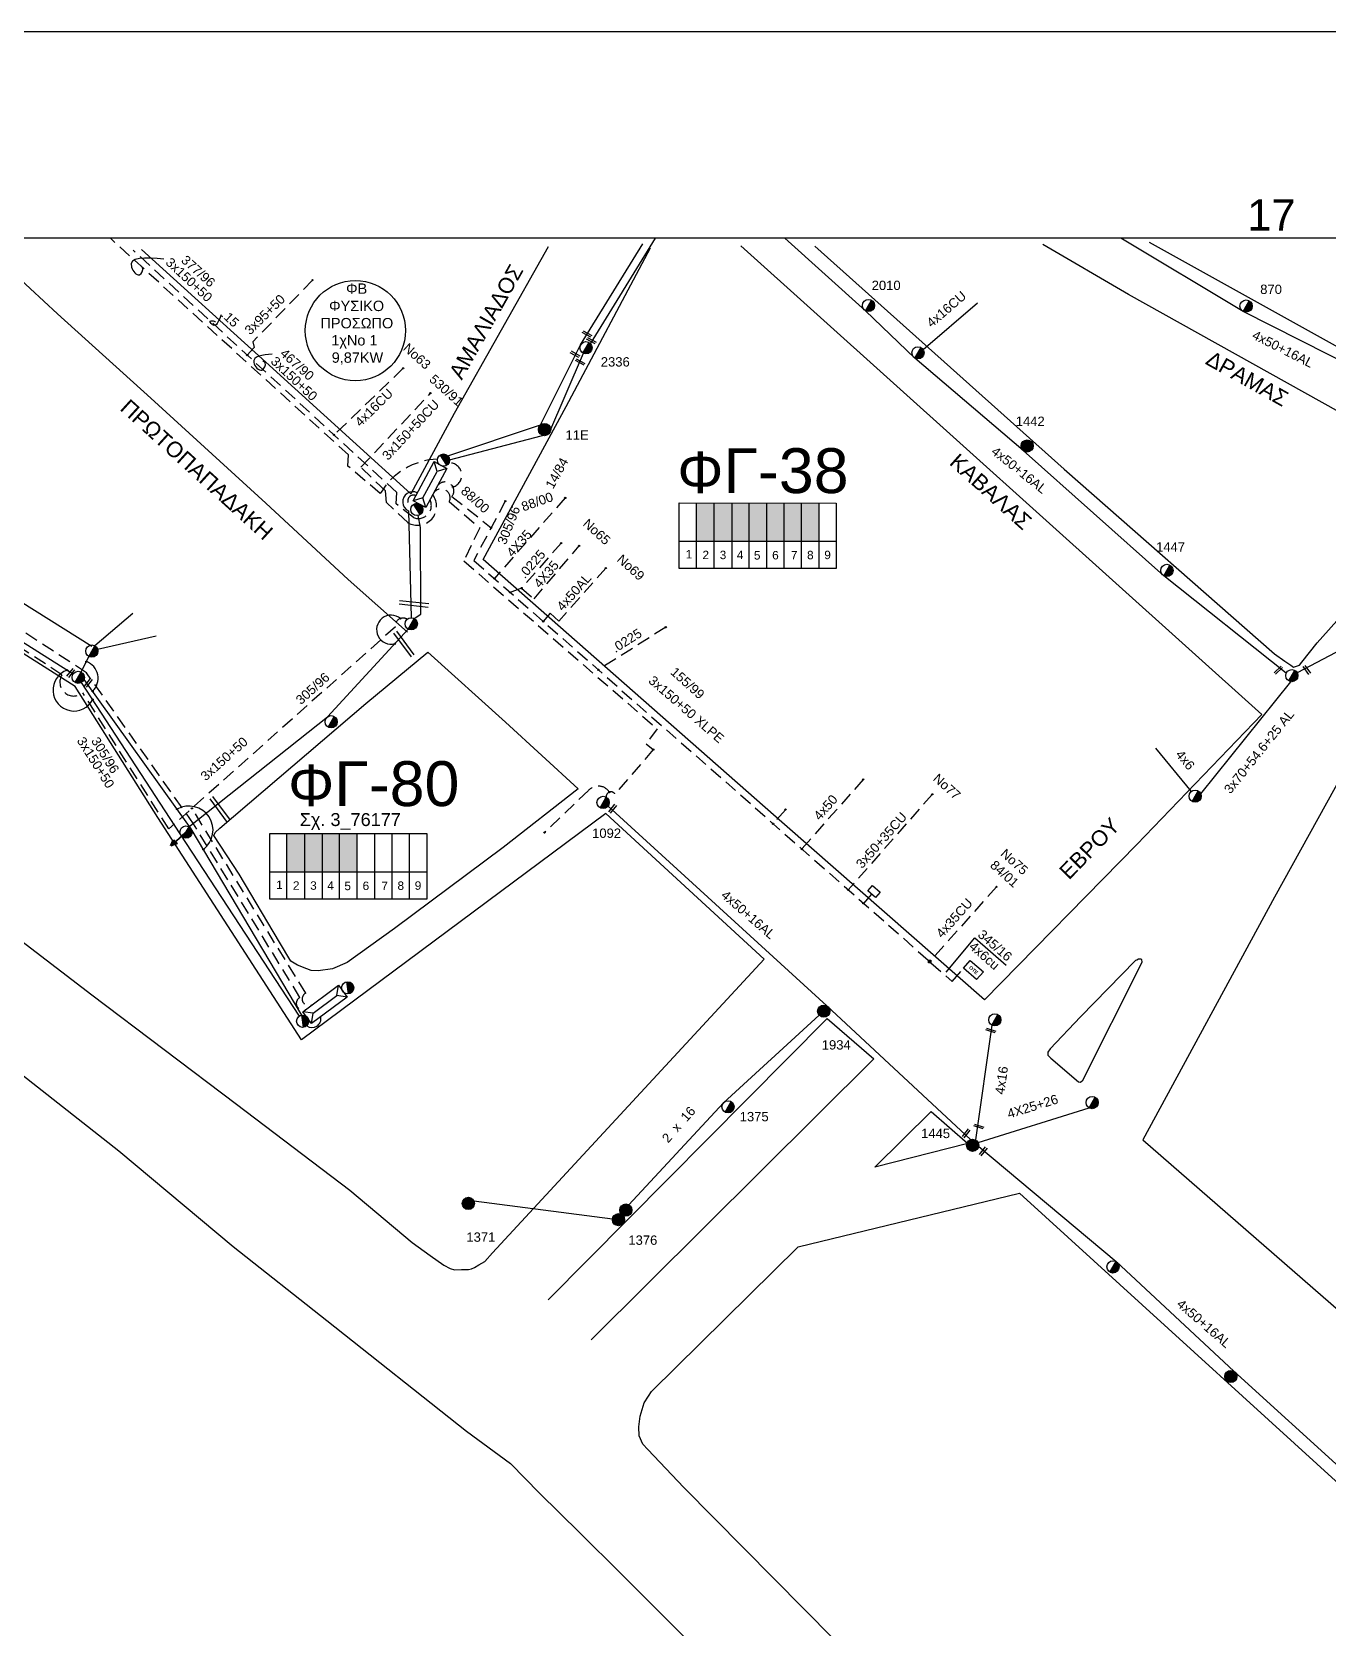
# Model space of a CAD drawing. Header units: millimetres. Extents: x 1421 to 10994, y 848 to 1896.
# Drawn here: x 8982.5 to 9232.8, y 1587.4 to 1895.5 of the extents above; entities that cross this region are included whole.
import ezdxf
from ezdxf.enums import TextEntityAlignment as Align

# ---------------------------------------------------------------- set-up
doc = ezdxf.new("R2010")
doc.units = ezdxf.units.MM
doc.linetypes.add('DASHED', pattern=[19.05, 12.7, -6.35])
for name, color, linetype, lineweight in [('.0225', 7, 'DASHED', 30), ('.15AL', 7, 'DASHED', 30), ('2x16', 7, 'Continuous', 30), ('3x150+50', 7, 'Continuous', 30), ('3x150+50 XLPE', 7, 'SYN_LINE', 30), ('3x70+54.6+25 AL', 7, 'SYN_LINE', 30), ('3x95+50AL', 7, 'Continuous', 30), ('4x16', 7, 'Continuous', 30), ('4x16CU', 7, 'Continuous', 30), ('4X25+26', 7, 'Continuous', 30), ('4X35', 7, 'DASHED', 30), ('4x35CU', 7, 'DASHED', 30), ('4x50', 7, 'Continuous', 30), ('4x50+16', 7, 'Continuous', 30), ('4x6', 7, 'SYN_LINE', 30), ('Pillar Υποσταθμού', 7, 'SYN_LINE', 30), ('Άγνωστα', 7, 'Continuous', 30), ('Υπόγεια καλώδια Παροχών ΧΤ   4x50AL', 7, 'DASHED', 30), ('Υπόγεια καλώδια Παροχών ΧΤ   4x6', 7, 'DASHED', 30)]:
    doc.layers.add(name, color=color, linetype=linetype, lineweight=lineweight)
for name, color, linetype in [('3x50+35CU', 7, 'Continuous'), ('Pillar', 7, 'Continuous'), ('Pillar OTE', 7, 'Continuous'), ('TEXT ΚΑΛΩΔΙΩΝ', 7, 'Continuous'), ('ΑΓΝΩΣΤΟ ΕΝΑΕΡΙΟ ΚΑΛΩΔΙΟ', 7, 'Continuous'), ('Επίτονοι', 7, 'Continuous'), ('Επιγραφές - Σχήματα', 7, 'Continuous'), ('Επιτοίχιο Κουτί', 7, 'Continuous'), ('Μηχανική τομή', 7, 'Continuous'), ('Στύλος Ξύλινος', 7, 'Continuous'), ('Στύλος Ξύλινος @ 1', 7, 'Continuous'), ('Στύλος ΦΜ', 7, 'Continuous'), ('Στύλος ΦΜ @ 1', 7, 'Continuous'), ('Συνδέσεις', 7, 'Continuous'), ('Τομή', 7, 'Continuous'), ('Υποσταθμός εναέριος 2 στύλων', 7, 'Continuous'), ('Υποσταθμός πόλεως', 7, 'Continuous'), ('Υπόβαθρο ΔΕΗ', 7, 'Continuous')]:
    doc.layers.add(name, color=color, linetype=linetype)
doc.styles.add('arial', font='arial.ttf', dxfattribs={"height": 3})
doc.styles.get("Standard").update_dxf_attribs({"font": 'arial.ttf', "height": 1.8})
doc.linetypes.add('SYN_LINE', pattern='A,0.5,-0.0001,["/\\/\\/\\/",Standard,S=0.1,R=0,X=0,Y=-0.05],-0.25', length=0.7501)
doc.dimstyles.new('ISO-25', dxfattribs={"dimtxt": 2.5, "dimasz": 2.5, "dimexe": 1.25, "dimexo": 0.625, "dimtad": 1, "dimtxsty": 'Standard', "dimcen": 2.5, "dimadec": 0, "dimazin": 0, "dimtfac": 1, "dimtmove": 0, "dimatfit": 3, "dimfxl": 1, "dimarcsym": 0})

# ---------------------------------------------------------------- blocks, each defined once
blk = doc.blocks.new('ΥΠΑΡΧΩΝ ΤΣΙΜΕΝΤΕΝΙΟΣ ΣΤΥΛΟΣ')
at = {"layer": 'Στύλος ΦΜ'}
blk.add_hatch(color=7, dxfattribs=at).paths.add_polyline_path([(-1.29, -2.28, 0.574793), (2.62, 0, 0.268822), (1.3, 2.27)])
at = {"layer": 'Στύλος ΦΜ', "color": 7}
blk.add_line((-1.29, -2.28), (1.3, 2.27), dxfattribs=at)
blk.add_circle((0, 0), 2.62, dxfattribs=at)
at = {"layer": 'Στύλος ΦΜ', "flags": 4}
for tag, p in [('ΤΥΠΟΣ', (-4.91, 3.03)), ('ΑΡΙΘΜΟΣ', (-4.68, 8.05))]:
    blk.add_attdef(tag, p, '', height=4, dxfattribs=at)
blk = doc.blocks.new('ΥΠΑΡΧΩΝ ΞΥΛΙΝΟΣ ΣΤΥΛΟΣ')
at = {"layer": 'Στύλος Ξύλινος'}
h = blk.add_hatch(color=7, dxfattribs=at)
h.paths.add_polyline_path([(-2.62, 0, 0.270008), (-1.29, -2.28), (1.3, 2.27, 0.576266)])
h.paths.add_polyline_path([(-1.29, -2.28, 0.574793), (2.62, 0, 0.268822), (1.3, 2.27)])
at = {"layer": 'Στύλος Ξύλινος', "color": 7}
blk.add_line((-1.29, -2.28), (1.3, 2.27), dxfattribs=at)
blk.add_circle((0, 0), 2.62, dxfattribs=at)
at = {"layer": 'Στύλος Ξύλινος', "color": 1, "flags": 4}
for tag, p in [('ΑΡΙΘΜΟΣ', (-4.91, 8.6)), ('ΤΥΠΟΣ', (-4.85, 3.39))]:
    blk.add_attdef(tag, p, '', height=4, dxfattribs=at)
blk = doc.blocks.new('ΥΠΟΣΤΑΘΜΟΣ ΕΝΑΕΡΙΟΣ ΕΠΙ 2 ΣΤΥΛΩΝ')
at = {"layer": 'Υποσταθμός εναέριος 2 στύλων', "linetype": 'Continuous'}
for points in [[(-11.97, -2.11, 0.574793), (-8.45, -0.07, 0.268822), (-9.64, 1.98)], [(9.68, -2.15, 0.574793), (13.19, -0.1, 0.268822), (12.01, 1.95)]]:
    blk.add_hatch(color=256, dxfattribs=at).paths.add_polyline_path(points)
for p, q in [((-11.97, -2.11), (-9.64, 1.98)), ((9.68, -2.15), (12.01, 1.95))]:
    blk.add_line(p, q, dxfattribs=at)
for centre in [(-10.81, -0.07), (10.84, -0.1)]:
    blk.add_circle(centre, 2.36, dxfattribs=at)
at = {"layer": 'Υποσταθμός πόλεως', "linetype": 'Continuous', "ltscale": 40}
blk.add_lwpolyline([(-8.57, 2.82), (8.57, 2.82), (8.57, -2.82), (-8.57, -2.82)], close=True, dxfattribs=at)
for points in [[(-5.75, 0), (-8.57, 2.82)], [(-8.57, -2.82), (-5.75, 0)], [(-5.75, 0), (5.75, 0)], [(5.75, 0), (8.57, 2.82)], [(8.57, -2.82), (5.75, 0)]]:
    blk.add_lwpolyline(points, dxfattribs=at)
at = {"layer": 'Υποσταθμός εναέριος 2 στύλων', "ltscale": 40, "flags": 1}
for tag, p in [('ΜΕΤΑΣΧΗΜΑΤΙΣΜΟΣ', (14.09, 2.51)), ('ΙΣΧΥΣ', (14.07, -0.28)), ('ΑΡΙΘΜΟΣ', (14.19, -3))]:
    blk.add_attdef(tag, p, '', height=1.8, dxfattribs=at)
blk = doc.blocks.new('_ΣΥΝΔΕΣΗ')
at = {"layer": 'Συνδέσεις', "linetype": 'SYN_LINE', "ltscale": 40}
blk.add_hatch(color=256, dxfattribs=at).paths.add_polyline_path([(0.5, 0, 1), (-0.5, 0, 1)])
at = {"layer": 'Συνδέσεις'}
blk.add_circle((0, 0), 0.5, dxfattribs=at)
blk = doc.blocks.new('ΤΟΜΗ')
at = {"layer": 'Τομή', "ltscale": 40}
for p, q in [((11.3, -0.6), (-11.4, -0.6)), ((11.3, -3.4), (-11.4, -3.4))]:
    blk.add_line(p, q, dxfattribs=at)
blk = doc.blocks.new('ΜΗΧΑΝΙΚΗ ΤΟΜΗ')
at = {"layer": 'Μηχανική τομή', "ltscale": 40}
for p, q in [((-3.8, 1.2), (3.8, 1.2)), ((3.8, -0.3), (-3.8, -0.3))]:
    blk.add_line(p, q, dxfattribs=at)
blk = doc.blocks.new('ΕΠΙΤΟΝΟΣ')
at = {"layer": 'Επίτονοι', "lineweight": 40, "ltscale": 40}
blk.add_hatch(color=256, dxfattribs=at).paths.add_polyline_path([(-1.13, 6.47), (0, 9.1), (1.13, 6.47)])
for p, q in [((-1.13, 6.47), (0, 9.1)), ((0, 9.1), (1.13, 6.47)), ((1.13, 6.47), (-1.13, 6.47)), ((-1.13, 6.47), (0, 6.47)), ((0, 6.47), (0, 0))]:
    blk.add_line(p, q, dxfattribs=at)
blk = doc.blocks.new('ΕΠΙΤΟΙΧΙΟ ΚΟΥΤΙ')
at = {"layer": 'Επιτοίχιο Κουτί', "ltscale": 40}
blk.add_lwpolyline([(-2.06, 1.35), (1.86, 1.35), (1.86, -1.39), (-2.06, -1.39)], close=True, dxfattribs=at)
blk = doc.blocks.new('PILLAR ΟΤΕ')
at = {"layer": 'Pillar OTE', "ltscale": 40}
blk.add_lwpolyline([(-3.31, 2.02), (3.39, 2.02), (3.39, -1.99), (-3.31, -1.99)], close=True, dxfattribs=at)
at = {"layer": 'Pillar OTE', "insert": (-1.81, 0.71), "char_height": 1.3575, "width": 109.961, "attachment_point": 1}
blk.add_mtext('{\\fArial|b1|i0|c161|p34;OTE}', dxfattribs=at)
blk = doc.blocks.new('TSONTA XT1')
at = {"ltscale": 40}
h = blk.add_hatch(color=256, dxfattribs=at)
h.dxf.hatch_style = 1
h.paths.add_polyline_path([(596, 2487.7), (597.1, 2488.8), (596, 2489.9), (594.9, 2488.8)])
blk.add_lwpolyline([(594.9, 2488.8), (596, 2489.9), (597.1, 2488.8), (596, 2487.7)], close=True, dxfattribs=at)

msp = doc.modelspace()

# ---------------------------------------------------------------- hatches: boundary and pattern name
at = {"layer": 'Pillar', "linetype": 'Continuous', "lineweight": -3, "ltscale": 0.2}
h = msp.add_hatch(color=27, dxfattribs=at)
h.dxf.hatch_style = 1
h.paths.add_polyline_path([(9035.23, 1740.76), (9031.79, 1740.76), (9031.79, 1733.4), (9035.23, 1733.4)])
h = msp.add_hatch(color=1, dxfattribs=at)
h.dxf.hatch_style = 1
h.paths.add_polyline_path([(9035.23, 1733.4), (9038.67, 1733.39), (9038.67, 1740.76), (9035.23, 1740.76)])
h = msp.add_hatch(color=151, dxfattribs=at)
h.dxf.hatch_style = 1
h.paths.add_polyline_path([(9041.97, 1740.76), (9038.67, 1740.76), (9038.67, 1733.39), (9041.96, 1733.39)])
h = msp.add_hatch(color=173, dxfattribs=at)
h.dxf.hatch_style = 1
h.paths.add_polyline_path([(9045.35, 1740.76), (9041.97, 1740.76), (9041.96, 1733.39), (9045.35, 1733.39)])
at = {"layer": 'Pillar Υποσταθμού', "linetype": 'Continuous', "lineweight": -3, "ltscale": 0.2}
h = msp.add_hatch(color=2, dxfattribs=at)
h.dxf.hatch_style = 1
h.paths.add_polyline_path([(9114.31, 1804.6), (9110.87, 1804.6), (9110.87, 1797.24), (9114.31, 1797.23)])
h = msp.add_hatch(color=173, dxfattribs=at)
h.dxf.hatch_style = 1
h.paths.add_polyline_path([(9114.31, 1797.23), (9117.75, 1797.23), (9117.75, 1804.6), (9114.31, 1804.6)])
h = msp.add_hatch(color=133, dxfattribs=at)
h.dxf.hatch_style = 1
h.paths.add_polyline_path([(9121.05, 1804.59), (9117.75, 1804.6), (9117.75, 1797.23), (9121.05, 1797.23)])
h = msp.add_hatch(color=1, dxfattribs=at)
h.dxf.hatch_style = 1
h.paths.add_polyline_path([(9124.44, 1804.59), (9121.05, 1804.59), (9121.05, 1797.23), (9124.44, 1797.22)])
h = msp.add_hatch(color=27, dxfattribs=at)
h.dxf.hatch_style = 1
h.paths.add_polyline_path([(9127.83, 1804.59), (9124.45, 1804.59), (9124.45, 1797.22), (9127.83, 1797.22)])
h = msp.add_hatch(color=30, dxfattribs=at)
h.dxf.hatch_style = 1
h.paths.add_polyline_path([(9131.17, 1804.59), (9127.78, 1804.59), (9127.78, 1797.22), (9131.17, 1797.22)])
h = msp.add_hatch(color=151, dxfattribs=at)
h.dxf.hatch_style = 1
h.paths.add_polyline_path([(9134.56, 1804.58), (9131.17, 1804.59), (9131.17, 1797.22), (9134.56, 1797.21)])

# ---------------------------------------------------------------- linework, layer by layer
at = {"layer": '.0225', "color": 151, "linetype": 'DASHED', "lineweight": -3, "ltscale": 0.2}
for points in [[(9084.73, 1796.85), (9077.11, 1788.16), (9074.9, 1787.34)], [(9104.94, 1780.59), (9091.9, 1772.37)]]:
    msp.add_lwpolyline(points, dxfattribs=at)
at = {"layer": '.15AL', "color": 2, "linetype": 'DASHED', "lineweight": -3, "ltscale": 0.2}
msp.add_lwpolyline([(9059.42, 1805.17, -0.689775), (9056.26, 1801.78), (9052.89, 1804.4), (9052.99, 1806.63), (9002.1, 1853.38)], format="xyb", dxfattribs=at)
at = {"lineweight": -3, "ltscale": 0.2}
msp.add_circle((9045.01, 1837.87), 9.67, dxfattribs=at)
at = {"layer": '2x16', "color": 30, "lineweight": -3, "ltscale": 0.2}
for points in [[(9097.81, 1669.1), (9116.07, 1688.76), (9134.58, 1705.68)], [(9067.88, 1669.86), (9094.65, 1666.37)]]:
    msp.add_lwpolyline(points, dxfattribs=at)
at = {"layer": '3x150+50', "color": 173, "linetype": 'DASHED', "lineweight": -3, "ltscale": 0.2}
msp.add_lwpolyline([(9055.03, 1782.14, 0.640369), (9052.74, 1780.68), (9008.96, 1741.65), (8992.38, 1767.95, -0.846992), (8988.33, 1771.44), (8958.07, 1791.13, -0.817369), (8954.07, 1795.14), (8954.79, 1796.36), (8922.87, 1816.83, 1.327284), (8921.56, 1816.32)], format="xyb", dxfattribs=at)
at = {"layer": '3x150+50 XLPE', "color": 1, "linetype": 'DASHED', "lineweight": -3, "ltscale": 0.2}
msp.add_lwpolyline([(9060.87, 1813.07, 0.254759), (9049.82, 1806.44), (9043.57, 1811.71), (9043.67, 1813.88), (8997.7, 1855.69)], format="xyb", dxfattribs=at)
at = {"layer": '3x150+50 XLPE', "color": 173, "linetype": 'DASHED', "lineweight": -3, "ltscale": 0.2}
for points in [[(9059.96, 1806.17, -0.826301), (9055.13, 1800.81), (9051, 1804.67), (9050.81, 1806.95), (9046.08, 1811.48), (9059.5, 1825.78)], [(9036.77, 1707.77, -1.06427), (9035.41, 1709.96), (9013.44, 1745.64)]]:
    msp.add_lwpolyline(points, format="xyb", dxfattribs=at)
at = {"layer": '3x150+50 XLPE', "color": 30, "linetype": 'DASHED', "lineweight": -3, "ltscale": 0.2}
for points in [[(9060.21, 1806.63, -0.89038), (9063.14, 1804.85), (9069.01, 1799.79), (9065.94, 1793.4), (9103.27, 1761.02), (9101.13, 1758.07), (9102.53, 1756.98), (9095.14, 1748.41, 0.769386), (9093.43, 1747.81)], [(9094.05, 1748.77, 0.491369), (9090.01, 1749.1), (9081.52, 1740.96)]]:
    msp.add_lwpolyline(points, format="xyb", dxfattribs=at)
at = {"layer": '3x150+50 XLPE', "color": 151, "linetype": 'DASHED', "lineweight": -3, "ltscale": 0.2}
for points in [[(9060.93, 1807.98, -1), (9063.66, 1805.86), (9071.23, 1799.82)], [(9035.63, 1706.92, -1.067637), (9034.29, 1709.12), (9013.77, 1742.62), (8993.08, 1771.82), (8959.08, 1793.94, 1.022712), (8957.55, 1793.64)]]:
    msp.add_lwpolyline(points, format="xyb", dxfattribs=at)
for points in [[(9073.95, 1804.94), (9067.88, 1793.52), (9155.93, 1716.07)], [(9128.05, 1745.38), (9125.66, 1742.66)], [(9144.7, 1729.09), (9143.12, 1727.29)]]:
    msp.add_lwpolyline(points, dxfattribs=at)
at = {"layer": '3x150+50 XLPE', "color": 27, "linetype": 'DASHED', "lineweight": -3, "ltscale": 0.2}
msp.add_arc((9056.2, 1805.03), 1.08, 64.4637, 252.9396, dxfattribs=at)
at = {"layer": '3x50+35CU', "color": 151, "linetype": 'DASHED', "lineweight": -3, "ltscale": 0.2}
msp.add_lwpolyline([(9156.41, 1748.34), (9140.17, 1729.89)], dxfattribs=at)
at = {"layer": '3x70+54.6+25 AL', "color": 1, "linetype": 'SYN_LINE', "lineweight": -3, "ltscale": 15}
msp.add_lwpolyline([(9062.88, 1813.7), (9080.78, 1819.66), (9088.5, 1835.14), (9100.5, 1854.6)], dxfattribs=at)
at = {"layer": '3x70+54.6+25 AL', "color": 151, "linetype": 'SYN_LINE', "lineweight": -3, "ltscale": 15}
msp.add_lwpolyline([(9063.21, 1812.93), (9082.37, 1817.92), (9089.07, 1833.49)], dxfattribs=at)
at = {"layer": '3x70+54.6+25 AL', "color": 133, "linetype": 'SYN_LINE', "lineweight": -3, "ltscale": 15}
msp.add_lwpolyline([(9056.96, 1806.54, 1.019184), (9055.24, 1803.08), (9055.77, 1782.42)], format="xyb", dxfattribs=at)
at = {"layer": '3x70+54.6+25 AL', "color": 27, "linetype": 'SYN_LINE', "lineweight": -3, "ltscale": 15}
msp.add_lwpolyline([(9056.38, 1782.27), (9057.65, 1783.13), (9057.59, 1799.83), (9057.11, 1802.2)], dxfattribs=at)
at = {"layer": '3x70+54.6+25 AL', "color": 1, "lineweight": -3, "ltscale": 10}
msp.add_lwpolyline([(9002.03, 1783.26), (8994.7, 1777.02)], dxfattribs=at)
at = {"layer": '3x70+54.6+25 AL', "color": 1, "lineweight": -3, "ltscale": 15}
msp.add_lwpolyline([(8995.23, 1776.39), (9006.56, 1778.94)], dxfattribs=at)
at = {"layer": '3x70+54.6+25 AL', "color": 173, "lineweight": -3, "ltscale": 10}
msp.add_lwpolyline([(9012.87, 1742.08), (9039.62, 1763.29), (9055.22, 1780.22)], dxfattribs=at)
at = {"layer": '3x70+54.6+25 AL', "color": 1, "lineweight": -3, "ltscale": 4}
msp.add_lwpolyline([(8992.07, 1771.95), (8993.54, 1774.97)], dxfattribs=at)
at = {"layer": '3x70+54.6+25 AL', "color": 27, "lineweight": -3, "ltscale": 15}
msp.add_lwpolyline([(9034.2, 1705.53), (9011.17, 1740.69), (8992.13, 1769.94)], dxfattribs=at)
at = {"layer": '3x70+54.6+25 AL', "color": 133, "linetype": 'SYN_LINE', "lineweight": -3, "ltscale": 15}
msp.add_lwpolyline([(9208.26, 1748.43), (9225.68, 1770.09)], dxfattribs=at)
at = {"layer": '3x95+50AL', "color": 2, "linetype": 'DASHED', "lineweight": -3, "ltscale": 0.2}
msp.add_lwpolyline([(9036.73, 1847.61), (9025.21, 1835.72), (9025.45, 1834.6), (9024.12, 1833.15)], dxfattribs=at)
at = {"layer": '4x16', "color": 30, "linetype": 'SYN_LINE', "lineweight": -3, "ltscale": 15}
msp.add_lwpolyline([(9167.91, 1703.78), (9164.79, 1681.61)], dxfattribs=at)
at = {"layer": '4x16CU', "color": 133, "linetype": 'SYN_LINE', "lineweight": -3, "ltscale": 15}
msp.add_lwpolyline([(9154.65, 1834.2), (9165.17, 1843.25)], dxfattribs=at)
at = {"layer": '4x16CU', "color": 2, "linetype": 'DASHED', "lineweight": -3, "ltscale": 0.2}
msp.add_lwpolyline([(9054.24, 1830.59), (9040.89, 1817.74)], dxfattribs=at)
at = {"layer": '4X25+26', "color": 30, "linetype": 'SYN_LINE', "lineweight": -3, "ltscale": 15}
msp.add_lwpolyline([(9165.25, 1681.14), (9186.72, 1687.81)], dxfattribs=at)
at = {"layer": '4X35', "color": 151, "linetype": 'DASHED', "lineweight": -3, "ltscale": 0.2}
for points in [[(9085.53, 1805.57), (9071.85, 1790.03)], [(9077.11, 1788.16), (9079.51, 1786.06), (9088.22, 1796.31)]]:
    msp.add_lwpolyline(points, dxfattribs=at)
at = {"layer": '4x35CU', "color": 151, "linetype": 'DASHED', "lineweight": -3, "ltscale": 0.2}
msp.add_lwpolyline([(9168.81, 1730.48), (9155.9, 1716.04)], dxfattribs=at)
msp.add_arc((9063.17, 1809.96), 2.37, 286.5743, 92.053, dxfattribs=at)
at = {"layer": '4x50', "color": 151, "linetype": 'DASHED', "lineweight": -3, "ltscale": 0.2}
for points in [[(9093.37, 1792.04), (9084.3, 1781.79), (9082.65, 1783.29), (9081.28, 1781.72)], [(9143.05, 1751.21), (9131.22, 1737.77)]]:
    msp.add_lwpolyline(points, dxfattribs=at)
at = {"layer": '4x50+16', "color": 133, "lineweight": -3, "ltscale": 0.2}
for points in [[(9224.77, 1771.73), (9201.15, 1790.56), (9173.99, 1814.7), (9153.07, 1832.56), (9143.51, 1841.68), (9127.95, 1855.69)], [(9252.84, 1785.44), (9226.89, 1771.8)]]:
    msp.add_lwpolyline(points, dxfattribs=at)
at = {"layer": '4x50+16', "color": 151, "lineweight": -3, "ltscale": 0.2}
msp.add_lwpolyline([(9249.65, 1824.79), (9216.43, 1841.59), (9192.83, 1855.69)], dxfattribs=at)
at = {"layer": '4x50+16', "color": 30, "lineweight": -3, "ltscale": 0.2}
for points in [[(9093.79, 1746.08), (9136.03, 1707.5), (9163.8, 1681.69)], [(9165.37, 1680.37), (9191.9, 1658.13), (9214.66, 1636.96), (9236.5, 1617.13), (9253.97, 1601.61), (9269.41, 1588.3)]]:
    msp.add_lwpolyline(points, dxfattribs=at)
at = {"layer": '4x6', "color": 133, "linetype": 'SYN_LINE', "lineweight": -3, "ltscale": 14}
msp.add_lwpolyline([(9199.51, 1757.23), (9206.41, 1748.9)], dxfattribs=at)
at = {"layer": 'Pillar', "linetype": 'Continuous', "lineweight": -3, "ltscale": 40}
for points in [[(9028.46, 1728.12), (9028.46, 1740.76), (9058.79, 1740.76), (9058.79, 1728.09), (9028.46, 1728.12)], [(9031.79, 1728.12), (9031.79, 1740.76)], [(9035.23, 1728.11), (9035.23, 1740.76)], [(9038.67, 1728.11), (9038.67, 1740.76)], [(9041.96, 1728.11), (9041.97, 1740.76)], [(9045.35, 1728.1), (9045.35, 1740.76)], [(9048.75, 1728.1), (9048.75, 1740.76)], [(9052.08, 1728.1), (9052.08, 1740.76)], [(9055.47, 1728.09), (9055.47, 1740.76)], [(9028.46, 1733.4), (9058.79, 1733.37)]]:
    msp.add_lwpolyline(points, dxfattribs=at)
at = {"layer": 'Pillar Υποσταθμού', "linetype": 'Continuous', "lineweight": -3, "ltscale": 40}
for points in [[(9107.54, 1791.96), (9107.54, 1804.6), (9137.88, 1804.59), (9137.88, 1791.93), (9107.54, 1791.96)], [(9110.87, 1791.95), (9110.87, 1804.6)], [(9114.31, 1791.95), (9114.31, 1804.6)], [(9117.75, 1791.95), (9117.75, 1804.6)], [(9121.05, 1791.94), (9121.05, 1804.59)], [(9124.44, 1791.94), (9124.44, 1804.59)], [(9127.83, 1791.94), (9127.83, 1804.59)], [(9131.17, 1791.93), (9131.17, 1804.59)], [(9134.56, 1791.93), (9134.56, 1804.59)], [(9107.54, 1797.24), (9137.88, 1797.21)]]:
    msp.add_lwpolyline(points, dxfattribs=at)
at = {"layer": 'ΑΓΝΩΣΤΟ ΕΝΑΕΡΙΟ ΚΑΛΩΔΙΟ', "color": 151, "lineweight": -3, "ltscale": 0.2}
msp.add_lwpolyline([(9090.44, 1835.33), (9102.93, 1855.69)], dxfattribs=at)
at = {"layer": 'ΑΓΝΩΣΤΟ ΕΝΑΕΡΙΟ ΚΑΛΩΔΙΟ', "color": 27, "lineweight": -3, "ltscale": 0.2}
msp.add_lwpolyline([(8990.49, 1771.56), (8957.57, 1792.36)], dxfattribs=at)
at = {"layer": 'ΑΓΝΩΣΤΟ ΕΝΑΕΡΙΟ ΚΑΛΩΔΙΟ', "color": 1, "lineweight": -3, "ltscale": 0.2}
msp.add_lwpolyline([(9034.68, 1705.7), (9013.28, 1741.7), (8992.6, 1770.54)], dxfattribs=at)
msp.add_arc((9036.66, 1705.01), 1.69, 232.4801, 13.3304, dxfattribs=at)
at = {"layer": 'Υπόβαθρο ΔΕΗ', "lineweight": -3, "ltscale": 15}
for points in [[(10993.76, 1895.53), (8825.35, 1895.54), (8825.27, 848.33), (10993.76, 848.32)], [(10855.44, 1855.69), (8838.35, 1855.69), (8838.27, 861.33), (10836.6, 861.33)]]:
    msp.add_lwpolyline(points, close=True, dxfattribs=at)
at = {"layer": 'Υπόβαθρο ΔΕΗ', "lineweight": -3, "ltscale": 0.1}
for points in [[(9248.35, 1855.17), (9284.66, 1834.35), (9271.83, 1814.09), (9198.34, 1854.88)], [(8877.99, 1852.48), (8907.25, 1832.87), (8939.99, 1811.63), (8974.67, 1789.13), (8994.14, 1776.94)], [(8974.21, 1853.31), (8987.49, 1841.12), (9005.48, 1824.8), (9027.69, 1804.59), (9043.6, 1789.81), (9055.1, 1779.66)], [(9082.22, 1854.06), (9064.1, 1821.87), (9055.73, 1806.36), (9027.69, 1831.8), (9003.73, 1853.55)], [(9119.41, 1854.27), (9220.04, 1763.76), (9195.93, 1738.66), (9166.51, 1708.68), (9127.85, 1742.51), (9069.7, 1793.67), (9085.73, 1823.23), (9101.97, 1853.86)], [(9133.76, 1854.17), (9181.91, 1811.11), (9222.47, 1775.48), (9224.48, 1774.08), (9225.66, 1773.27), (9226.2, 1772.89), (9227.35, 1773.26), (9227.76, 1773.88), (9230.75, 1777.6), (9239.44, 1787.28), (9248.36, 1796.01), (9256.4, 1802.43), (9262.41, 1806.85), (9262.41, 1806.85), (9262.41, 1806.85), (9194.33, 1844.85), (9177.79, 1854.48)], [(8970.61, 1727.59), (8994.14, 1709.64), (9022.02, 1688.51), (9043.91, 1671.93), (9055.94, 1661.81), (9059.44, 1659.31), (9062.08, 1657.42), (9063.34, 1656.82), (9064.15, 1656.57), (9065.49, 1656.59), (9066.2, 1656.59), (9066.83, 1656.59), (9067.46, 1656.71), (9068, 1657.02), (9068.85, 1657.51), (9070.01, 1658.18), (9071.49, 1659.8), (9123.96, 1716.54), (9093.37, 1744.65), (9034.6, 1700.95), (9006.86, 1743.9), (8990.92, 1769.19), (8933.38, 1805.6)], [(9235.9, 1752.69), (9222.53, 1728.5), (9197.1, 1681.63), (9271.69, 1616.7)], [(9164.63, 1720.64), (9170.67, 1715.35)], [(8953.92, 1715.15), (8999.34, 1679.54), (9021.4, 1661.07), (9039.49, 1646.74), (9066.44, 1625.37), (9074.94, 1619.16), (9080.58, 1613.45), (9088.38, 1605.74), (9096.28, 1597.92), (9119.09, 1575.09), (9129.23, 1564.98), (9136.4, 1558.27), (9143.55, 1555.17), (9165.16, 1546.06), (9191.36, 1535.03), (9206.85, 1528.58), (9213.75, 1524.57), (9217.79, 1521.76), (9221.73, 1518.66), (9224.52, 1515.97), (9228.15, 1511.41), (9229.52, 1509.54), (9232.06, 1505.52), (9233.54, 1502.75)], [(9082.24, 1650.74), (9136.12, 1705.05), (9145.1, 1697.3), (9090.57, 1643.03)], [(9237.06, 1531.27), (9230.74, 1536.72), (9225.85, 1540.18), (9221.73, 1542.61), (9219.16, 1543.9), (9213.93, 1546.53), (9208.08, 1549.12), (9198.52, 1553.25), (9163.2, 1567.71), (9149, 1573.53), (9108.45, 1614.51), (9101.49, 1621.82), (9100.54, 1622.9), (9099.82, 1624.5), (9099.75, 1626.24), (9100.01, 1628.29), (9100.8, 1630.84), (9101.6, 1632.13), (9102.2, 1633.03), (9130.53, 1660.95), (9173.25, 1671.31), (9250.03, 1601.47)]]:
    msp.add_lwpolyline(points, dxfattribs=at)
for points in [[(9058.97, 1775.79), (9073.99, 1762.27), (9088, 1749.41), (9073.55, 1738.08), (9052.56, 1722.45), (9043.45, 1715.86), (9040.59, 1714.67), (9037.82, 1714.24), (9036.48, 1714.34), (9035.62, 1714.67), (9033.82, 1715.37), (9032.51, 1716.15), (9030.36, 1719.82), (9022.56, 1732.95), (9017.66, 1740.39), (9017.9, 1740.99), (9018.86, 1741.8), (9047.04, 1765.88)], [(9185.03, 1705.37), (9179.16, 1699.19), (9178.71, 1698.54), (9178.71, 1698.01), (9179.33, 1697.39), (9184.67, 1692.81), (9185.06, 1692.77), (9185.47, 1693.17), (9196.65, 1715.32), (9196.94, 1716.01), (9196.88, 1716.4), (9196.74, 1716.49), (9196.41, 1716.51), (9196.23, 1716.52), (9195.92, 1716.33), (9195.63, 1716.23)], [(9156.17, 1687.09), (9163.29, 1680.92), (9145.3, 1676.34)]]:
    msp.add_lwpolyline(points, close=True, dxfattribs=at)
at = {"layer": 'Υπόβαθρο ΔΕΗ', "lineweight": -3}
for centre, radius, start, end in [((9051.92, 1780.13), 2.81, 50.2208, 284.5531), ((8990.66, 1768.47), 4.05, 109.0365, 333.2361), ((8991.89, 1770.74), 3.43, 313.362, 70.3459), ((9012.87, 1741.44), 4.64, 306.7288, 119.5888)]:
    msp.add_arc(centre, radius, start, end, dxfattribs=at)
at = {"layer": 'Υπόβαθρο ΔΕΗ', "lineweight": -3, "ltscale": 0.1}
for points in [[(9008.02, 1851.67), (9001.76, 1850.11), (9003.32, 1848.65), (9003.91, 1850.04), (9003.5, 1850.42)], [(9019.06, 1840.91), (9018.45, 1839.49), (9017.74, 1838.87), (9016.97, 1839.72), (9017.41, 1839.78), (9017.96, 1839.6)], [(9028.95, 1833.34), (9025.4, 1831.71), (9026.97, 1830.25), (9027.56, 1831.64), (9027.14, 1832.02)]]:
    msp.add_spline(points, degree=3, dxfattribs=at)
at = {"layer": 'Υπόγεια καλώδια Παροχών ΧΤ   4x6', "color": 151, "linetype": 'DASHED', "lineweight": -3, "ltscale": 0.2}
msp.add_lwpolyline([(9156.14, 1715.83), (9160.28, 1712.21), (9162.52, 1714.76)], dxfattribs=at)

# ---------------------------------------------------------------- block references
at = {"layer": 'Pillar OTE', "xscale": 0.5, "yscale": 0.5, "zscale": 0.5, "rotation": 319}
msp.add_blockref('PILLAR ΟΤΕ', (9164.33, 1714.44), dxfattribs=at)
at = {"layer": 'Επίτονοι', "lineweight": -3, "xscale": 0.4499999999990749, "yscale": 0.4499999999990749, "zscale": 0.4499999999990749, "rotation": 132.6440546725823}
msp.add_blockref('ΕΠΙΤΟΝΟΣ', (9012.38, 1741.17), dxfattribs=at)
at = {"layer": 'Επιτοίχιο Κουτί', "color": 85, "linetype": 'SYN_LINE', "lineweight": -3, "ltscale": 15, "xscale": 0.4999999999999999, "yscale": 0.4999999999999999, "rotation": 318.4847523692372}
msp.add_blockref('ΕΠΙΤΟΙΧΙΟ ΚΟΥΤΙ', (9145.19, 1729.58), dxfattribs=at)
at = {"layer": 'Μηχανική τομή', "lineweight": -3}
for p, xscale, yscale, zscale, rotation in [((9089.67, 1837.1), 0.2500000000012295, 0.2500000000012295, 0.2500000000012295, 331.1089167689385), ((9087.38, 1833.22), 0.2500000000012295, 0.2500000000012295, 0.2500000000012295, 331.1089167689385), ((9090.53, 1835.82), 0.2500000000012295, 0.2500000000012295, 0.2500000000012295, 331.1089167689385), ((9088.36, 1831.7), 0.2500000000012295, 0.2500000000012295, 0.2500000000012295, 331.1089167689385), ((8989.95, 1771.84), 0.2499999999998214, 0.2499999999998214, 0.2499999999998214, 231.5747897680432), ((9223.16, 1772.41), 0.2500000000003965, 0.2500000000003965, 0.2500000000003965, 222.4806964932868), ((9228.84, 1772.43), 0.2500000000000647, 0.2500000000000647, 0.2500000000000647, 126.3008377863227), ((8993.34, 1769.94), 0.2499999999998214, 0.2499999999998214, 0.2499999999998214, 231.5747897680432), ((9094.58, 1745.65), 0.2499999999998214, 0.2499999999998214, 0.2499999999998214, 231.5747897680432), ((9167.76, 1702.86), 0.2500000000001227, 0.2500000000001227, 0.2500000000001227, 162.3354685817501), ((9162.87, 1682.95), 0.2499999999998214, 0.2499999999998214, 0.2499999999998214, 231.5747897680432), ((9165.43, 1684.33), 0.2500000000001227, 0.2500000000001227, 0.2500000000001227, 162.3354685817501), ((9166.17, 1679.5), 0.2499999999998214, 0.2499999999998214, 0.2499999999998214, 231.5747897680432)]:
    msp.add_blockref('ΜΗΧΑΝΙΚΗ ΤΟΜΗ', p, dxfattribs=dict(at, xscale=xscale, yscale=yscale, zscale=zscale, rotation=rotation))
at = {"layer": 'Στύλος Ξύλινος @ 1', "lineweight": -3, "ltscale": 40}
ref = msp.add_blockref('ΥΠΑΡΧΩΝ ΞΥΛΙΝΟΣ ΣΤΥΛΟΣ', (9174.74, 1815.6), dxfattribs=dict(at, xscale=0.4499999999998181, yscale=0.4499999999998181, zscale=0.4499999999998181))
ref.add_attrib('ΑΡΙΘΜΟΣ', '1442', (9172.53, 1819.47), dxfattribs={"layer": 'Στύλος Ξύλινος', "height": 1.8, "flags": 4})
ref = msp.add_blockref('ΥΠΑΡΧΩΝ ΞΥΛΙΝΟΣ ΣΤΥΛΟΣ', (9081.54, 1818.76), dxfattribs=dict(at, xscale=0.4499999999998181, yscale=0.4499999999998181, zscale=0.4499999999998181))
ref.add_attrib('ΑΡΙΘΜΟΣ', '11E', (9085.59, 1816.82), dxfattribs={"layer": 'Στύλος Ξύλινος', "height": 1.8, "flags": 4})
ref = msp.add_blockref('ΥΠΑΡΧΩΝ ΞΥΛΙΝΟΣ ΣΤΥΛΟΣ', (9135.45, 1706.47), dxfattribs=dict(at, xscale=0.4499999999998181, yscale=0.4499999999998181, zscale=0.4499999999998181))
ref.add_attrib('ΑΡΙΘΜΟΣ', '1934', (9135.07, 1699.07), dxfattribs={"layer": 'Στύλος Ξύλινος', "height": 1.8, "flags": 4})
ref = msp.add_blockref('ΥΠΑΡΧΩΝ ΞΥΛΙΝΟΣ ΣΤΥΛΟΣ', (9164.21, 1680.58), dxfattribs=dict(at, xscale=0.4499999999998181, yscale=0.4499999999998181, zscale=0.4499999999998181))
ref.add_attrib('ΑΡΙΘΜΟΣ', '1445', (9154.25, 1681.97), dxfattribs={"layer": 'Στύλος Ξύλινος', "height": 1.8, "flags": 4})
ref = msp.add_blockref('ΥΠΑΡΧΩΝ ΞΥΛΙΝΟΣ ΣΤΥΛΟΣ', (9066.82, 1669.36), dxfattribs=dict(at, xscale=0.4499999999998181, yscale=0.4499999999998181, zscale=0.4499999999998181))
ref.add_attrib('ΑΡΙΘΜΟΣ', '1371', (9066.44, 1661.96), dxfattribs={"layer": 'Στύλος Ξύλινος', "height": 1.8, "flags": 4})
at = {"layer": 'Στύλος Ξύλινος @ 1', "lineweight": -3, "ltscale": 40, "xscale": 0.4499999999998181, "yscale": 0.4499999999998181, "zscale": 0.4499999999998181}
for p in [(9095.81, 1666.22), (9214.07, 1635.94)]:
    msp.add_blockref('ΥΠΑΡΧΩΝ ΞΥΛΙΝΟΣ ΣΤΥΛΟΣ', p, dxfattribs=at)
at = {"layer": 'Στύλος Ξύλινος @ 1', "lineweight": -3, "ltscale": 40}
ref = msp.add_blockref('ΥΠΑΡΧΩΝ ΞΥΛΙΝΟΣ ΣΤΥΛΟΣ', (9097.23, 1668.08), dxfattribs=dict(at, xscale=0.4499999999998181, yscale=0.4499999999998181, zscale=0.4499999999998181))
ref.add_attrib('ΑΡΙΘΜΟΣ', '1376', (9097.72, 1661.37), dxfattribs={"layer": 'Στύλος Ξύλινος', "height": 1.8, "flags": 4})
at = {"layer": 'Στύλος ΦΜ @ 1', "color": 1, "lineweight": -3, "ltscale": 40}
ref = msp.add_blockref('ΥΠΑΡΧΩΝ ΤΣΙΜΕΝΤΕΝΙΟΣ ΣΤΥΛΟΣ', (9144.09, 1842.71), dxfattribs=dict(at, xscale=0.4499999999998181, yscale=0.4499999999998181, zscale=0.4499999999998181))
ref.add_attrib('ΑΡΙΘΜΟΣ', '2010', (9144.71, 1845.71), dxfattribs={"layer": 'Στύλος ΦΜ', "height": 1.8, "flags": 4})
ref = msp.add_blockref('ΥΠΑΡΧΩΝ ΤΣΙΜΕΝΤΕΝΙΟΣ ΣΤΥΛΟΣ', (9217.01, 1842.62), dxfattribs=dict(at, xscale=0.4499999999998181, yscale=0.4499999999998181, zscale=0.4499999999998181))
ref.add_attrib('ΑΡΙΘΜΟΣ', '870', (9219.74, 1844.95), dxfattribs={"layer": 'Στύλος ΦΜ', "height": 1.8, "flags": 4})
ref = msp.add_blockref('ΥΠΑΡΧΩΝ ΤΣΙΜΕΝΤΕΝΙΟΣ ΣΤΥΛΟΣ', (9089.54, 1834.57), dxfattribs=dict(at, xscale=0.4499999999998181, yscale=0.4499999999998181, zscale=0.4499999999998181))
ref.add_attrib('ΑΡΙΘΜΟΣ', '2336', (9092.4, 1830.94), dxfattribs={"layer": 'Στύλος ΦΜ', "height": 1.8, "flags": 4})
at = {"layer": 'Στύλος ΦΜ @ 1', "color": 1, "lineweight": -3, "ltscale": 40, "xscale": 0.4499999999998181, "yscale": 0.4499999999998181, "zscale": 0.4499999999998181}
for p in [(9153.65, 1833.59), (9055.8, 1781.25), (8994.12, 1776), (8991.49, 1770.93), (9225.84, 1771.26), (9040.34, 1762.36), (9207.17, 1747.99), (9012.29, 1741.06), (9168.49, 1704.81), (9187.3, 1688.83), (9191.31, 1657.1)]:
    msp.add_blockref('ΥΠΑΡΧΩΝ ΤΣΙΜΕΝΤΕΝΙΟΣ ΣΤΥΛΟΣ', p, dxfattribs=at)
at = {"layer": 'Στύλος ΦΜ @ 1', "color": 1, "lineweight": -3, "ltscale": 40}
ref = msp.add_blockref('ΥΠΑΡΧΩΝ ΤΣΙΜΕΝΤΕΝΙΟΣ ΣΤΥΛΟΣ', (9201.73, 1791.58), dxfattribs=dict(at, xscale=0.4499999999998181, yscale=0.4499999999998181, zscale=0.4499999999998181))
ref.add_attrib('ΑΡΙΘΜΟΣ', '1447', (9199.63, 1795.21), dxfattribs={"layer": 'Στύλος ΦΜ', "height": 1.8, "flags": 4})
ref = msp.add_blockref('ΥΠΑΡΧΩΝ ΤΣΙΜΕΝΤΕΝΙΟΣ ΣΤΥΛΟΣ', (9092.84, 1746.79), dxfattribs=dict(at, xscale=0.4499999999998181, yscale=0.4499999999998181, zscale=0.4499999999998181))
ref.add_attrib('ΑΡΙΘΜΟΣ', '1092', (9090.72, 1739.94), dxfattribs={"layer": 'Στύλος ΦΜ', "height": 1.8, "flags": 4})
ref = msp.add_blockref('ΥΠΑΡΧΩΝ ΤΣΙΜΕΝΤΕΝΙΟΣ ΣΤΥΛΟΣ', (9116.97, 1688), dxfattribs=dict(at, xscale=0.4499999999998181, yscale=0.4499999999998181, zscale=0.4499999999998181))
ref.add_attrib('ΑΡΙΘΜΟΣ', '1375', (9119.22, 1685.22), dxfattribs={"layer": 'Στύλος ΦΜ', "height": 1.8, "flags": 4})
at = {"layer": 'Συνδέσεις', "lineweight": -3, "xscale": 0.25, "yscale": 0.25, "zscale": 0.25}
for p in [(9036.73, 1847.61), (9024.12, 1833.16), (9054.24, 1830.59), (9059.5, 1825.78), (9040.89, 1817.75), (9063.84, 1807.69), (9073.95, 1804.94), (9085.53, 1805.57), (9071.23, 1799.82), (9084.74, 1796.86), (9088.22, 1796.31), (9093.37, 1792.04), (9071.85, 1790.03), (9074.9, 1787.34), (9077.11, 1788.17), (9053.72, 1782.29), (9081.28, 1781.73), (9104.94, 1780.6), (9052.63, 1777.41), (8989.34, 1772.29), (8993.05, 1773.96), (9091.9, 1772.38), (8994.25, 1768.25), (8994.27, 1766.65), (9102.53, 1756.98), (9143.06, 1751.22), (9094.05, 1748.77), (9156.41, 1748.34), (9010.57, 1745.48), (9013.44, 1745.64), (9128.06, 1745.39), (9125.66, 1742.66), (9081.52, 1740.96), (9015.65, 1737.72), (9131.22, 1737.77), (9140.17, 1729.89), (9168.81, 1730.48), (9143.12, 1727.3)]:
    msp.add_blockref('_ΣΥΝΔΕΣΗ', p, dxfattribs=at)
at = {"layer": 'Συνδέσεις', "xscale": 0.3075184835441075, "yscale": 0.3075184835441075, "zscale": 0.3075184835441075, "rotation": 315.000000000034}
msp.add_blockref('TSONTA XT1', (8485.13, 1304.48), dxfattribs=at)
at = {"layer": 'Τομή', "lineweight": -3}
for p, xscale, yscale, zscale, rotation in [((9056.38, 1785.56), 0.2499999999999999, 0.2499999999999999, 0.2499999999999999, 353.4991379569952), ((9053.94, 1777.09), 0.2499999999999999, 0.2499999999999999, 0.2499999999999999, 126.4994715173175), ((9018.44, 1745.13), 0.2499999999993476, 0.2499999999993476, 0.2499999999993476, 126.768863558325)]:
    msp.add_blockref('ΤΟΜΗ', p, dxfattribs=dict(at, xscale=xscale, yscale=yscale, zscale=zscale, rotation=rotation))
at = {"layer": 'Υποσταθμός εναέριος 2 στύλων', "lineweight": -3}
for p, xscale, yscale, zscale, rotation in [((9059.41, 1808.13), 0.4999999999999741, 0.4999999999999741, 0.4999999999999741, 61.62418731083061), ((9039.14, 1707.78), 0.4999999999999656, 0.4999999999999656, 0.4999999999999656, 36.63160550575723)]:
    msp.add_blockref('ΥΠΟΣΤΑΘΜΟΣ ΕΝΑΕΡΙΟΣ ΕΠΙ 2 ΣΤΥΛΩΝ', p, dxfattribs=dict(at, xscale=xscale, yscale=yscale, zscale=zscale, rotation=rotation))

# ---------------------------------------------------------------- texts
at = {"layer": 'Pillar', "linetype": 'Continuous', "lineweight": -3, "ltscale": 30, "char_height": 1.63, "width": 11.2573, "attachment_point": 1}
for s, insert in [('1', (9029.71, 1731.68)), ('2', (9032.94, 1731.55)), ('3', (9036.27, 1731.55)), ('4', (9039.58, 1731.55)), ('5', (9042.88, 1731.47)), ('6', (9046.4, 1731.49)), ('7', (9050.03, 1731.49)), ('8', (9053.14, 1731.52)), ('9', (9056.47, 1731.55))]:
    msp.add_mtext(s, dxfattribs=dict(at, insert=insert))
at = {"layer": 'Pillar Υποσταθμού', "linetype": 'Continuous', "lineweight": -3, "ltscale": 30, "char_height": 1.63, "width": 11.2573, "attachment_point": 1}
for s, insert in [('1', (9108.79, 1795.52)), ('2', (9112.03, 1795.38)), ('3', (9115.36, 1795.38)), ('4', (9118.66, 1795.38)), ('5', (9121.97, 1795.3)), ('6', (9125.49, 1795.33)), ('7', (9129.11, 1795.33)), ('8', (9132.23, 1795.36)), ('9', (9135.56, 1795.38))]:
    msp.add_mtext(s, dxfattribs=dict(at, insert=insert))
at = {"layer": 'TEXT ΚΑΛΩΔΙΩΝ', "lineweight": -3, "ltscale": 0.2, "style": 'arial'}
for s, rotation, p in [('3x150+50', 317.0012, (9012.89, 1847.7)), ('3x95+50', 44.6961, (9027.51, 1840.98)), ('4x16CU', 40.7084, (9159.13, 1842.01)), ('.15', 317.0012, (9020.84, 1840.22)), ('4x50+16AL', 333.1669, (9224.13, 1834.33)), ('3x150+50', 317.0012, (9033.18, 1828.61)), ('4x16CU', 44.6961, (9048.58, 1823.02)), ('3x150+50CU', 47, (9055.67, 1818.71)), ('4x50+16AL', 321.4811, (9173.21, 1810.96)), ('4X35', 48.6439, (9076.62, 1796.81)), ('.0225', 48.7447, (9079.11, 1792.82)), ('4X35', 49.6512, (9081.86, 1790.85)), ('4x50AL', 48.5083, (9087.2, 1787.39)), ('.0225', 32.2364, (9097.39, 1778.04)), ('3x150+50 XLPE', 319.0703, (9108.93, 1764.75)), ('3x70+54.6+25 AL', 51.2017, (9219.5, 1756.59)), ('3x150+50', 302.2321, (8994.86, 1754.49)), ('3x150+50', 41.7251, (9019.65, 1755.2)), ('4x6', 309.6658, (9205.27, 1754.98)), ('4x50', 48.6439, (9135.81, 1745.82)), ('3x50+35CU', 48.6439, (9146.58, 1739.49)), ('4x50+16AL', 319.0703, (9120.9, 1725.11)), ('4x35CU', 48.2162, (9160.66, 1724.46)), ('2  x  16', 48.6439, (9107.44, 1684.6)), ('4x50+16AL', 319.0703, (9208.88, 1646.18))]:
    msp.add_text(s, height=1.8, rotation=rotation, dxfattribs=at).set_placement(p, align=Align.MIDDLE_CENTER)
at = {"layer": 'TEXT ΚΑΛΩΔΙΩΝ', "lineweight": -3, "ltscale": 15, "style": 'arial'}
for s, rotation, p in [('4x16', 82.0107, (9169.79, 1693.13)), ('4X25+26', 17.2578, (9175.79, 1688.1))]:
    msp.add_text(s, height=1.8, rotation=rotation, dxfattribs=at).set_placement(p, align=Align.MIDDLE_CENTER)
at = {"layer": 'Άγνωστα', "lineweight": -3, "ltscale": 0.2, "char_height": 1.8, "width": 18.6352, "attachment_point": 1, "style": 'arial'}
for s, insert, rotation in [('377/96', (9012.41, 1852.59), 318), ('467/90', (9031.51, 1834.58), 318), ('No63', (9055.28, 1835.61), 318), ('530/91', (9060.32, 1829.59), 318), ('14/84', (9081.61, 1808.04), 61.2667), ('88/00', (9066.42, 1808.01), 318), ('88/00', (9076.85, 1804.65), 19.5339), ('305/96', (9072.35, 1797.07), 68.0829), ('No65', (9090, 1801.71), 318), ('No69', (9096.57, 1794.83), 318), ('155/99', (9106.91, 1773.06), 318), ('305/96', (9033.29, 1766.88), 42), ('305/96', (8995.43, 1759.64), 302), ('No77', (9157.61, 1752.51), 318)]:
    msp.add_mtext(s, dxfattribs=dict(at, insert=insert, rotation=rotation))
at = {"layer": 'Άγνωστα', "color": 7, "lineweight": -3, "insert": (9034.26, 1744.72), "char_height": 2.5, "width": 4.551914400963142e-14, "attachment_point": 1}
msp.add_mtext('Σχ. 3_76177', dxfattribs=at)
at = {"layer": 'Άγνωστα', "lineweight": -3, "ltscale": 0.2, "insert": (9170.64, 1738), "char_height": 1.8, "attachment_point": 1, "rotation": 318, "style": 'arial'}
msp.add_mtext_dynamic_manual_height_columns('\\pt7.2;No75\\P84/01', width=18.6352, gutter_width=15, heights=[0], dxfattribs=at)
at = {"layer": 'Επιγραφές - Σχήματα', "lineweight": -3, "ltscale": 0.2, "insert": (9217.23, 1863.2), "char_height": 6, "width": 19.6719, "attachment_point": 1}
msp.add_mtext('17', dxfattribs=at)
at = {"layer": 'Υπόβαθρο ΔΕΗ', "lineweight": -3, "ltscale": 0.1, "style": 'arial'}
for s, rotation, p in [('ΑΜΑΛΙΑΔΟΣ', 60.6309, (9070.24, 1839.61)), ('ΔΡΑΜΑΣ', 330.8304, (9217.25, 1828.62)), ('ΠΡΩΤΟΠΑΠΑΔΑΚΗ', 317.7061, (9014.37, 1811.04)), ('ΚΑΒΑΛΑΣ', 318.0303, (9167.72, 1806.79)), ('ΕΒΡΟΥ', 45.5344, (9186.78, 1737.9))]:
    msp.add_text(s, height=3, rotation=rotation, dxfattribs=at).set_placement(p, align=Align.MIDDLE_CENTER)
at = {"layer": 'Υπόβαθρο ΔΕΗ', "lineweight": -3, "attachment_point": 1}
for s, insert, char_height, width in [('{\\W8.64836; }ΦΒ \\P{\\W4.42067; }ΦΥΣΙΚΟ \\P{\\W2.28183; }ΠΡΟΣΩΠΟ', (9036.49, 1846.98), 2, 17.2548), ('{\\W5.64925; }1χΝο 1\\P{\\W5.75643; }9,87KW', (9035.97, 1837), 2, 17.2548), ('Φ{\\H1.0833x;Γ-38}', (9107.17, 1815.17), 8, 84.6573), ('Φ{\\H1.0833x;Γ-80}', (9032.01, 1754.74), 8, 84.6573)]:
    msp.add_mtext(s, dxfattribs=dict(at, insert=insert, char_height=char_height, width=width))
at = {"layer": 'Υπόγεια καλώδια Παροχών ΧΤ   4x50AL', "color": 7, "ltscale": 0.2, "char_height": 1.8, "attachment_point": 1, "rotation": 319}
for s, insert in [('345/16', (9166.22, 1722.38)), ('4x6cu', (9164.54, 1720.07))]:
    msp.add_mtext_dynamic_manual_height_columns(s, width=1.8, gutter_width=12.5, heights=[0.118], dxfattribs=dict(at, insert=insert))

# ---------------------------------------------------------------- leaders
at = {"layer": 'Επιγραφές - Σχήματα', "ltscale": 40}
msp.add_leader([(9159.07, 1713.99), (9164.63, 1720.64)], dimstyle='ISO-25', override={"dimasz": 0.5, "dimtad": 0}, dxfattribs=at)

doc.saveas('drawing.dxf')
